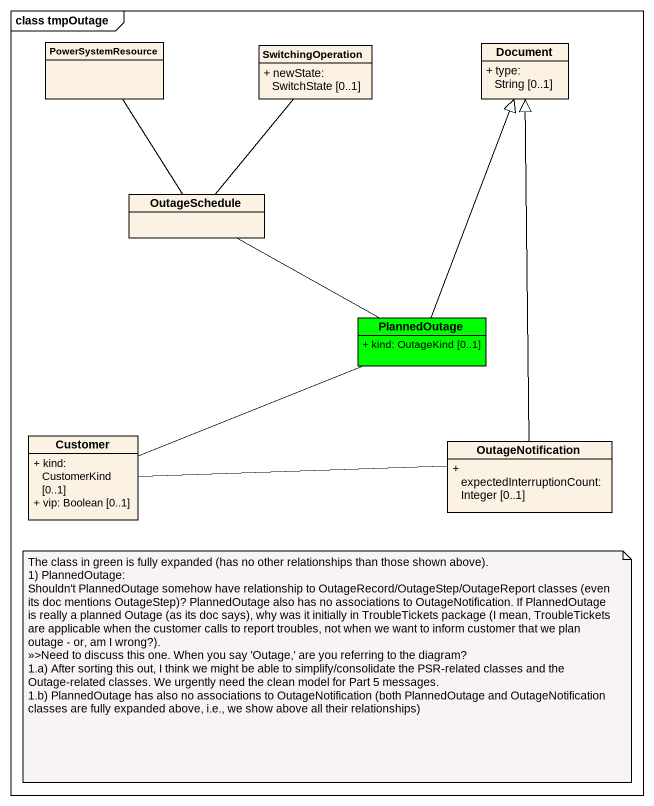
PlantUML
@startuml
mainframe class tmpOutage
hide circle
hide empty members
skinparam classAttributeIconSize 0
class PowerSystemResource
class SwitchingOperation {
  + newState: SwitchState [0..1]
}
class Document {
  + type: String [0..1]
}
class OutageSchedule
class PlannedOutage #00FF00 {
  + kind: OutageKind [0..1]
}
class Customer {
  + kind: CustomerKind [0..1]
  + vip: Boolean [0..1]
}
class OutageNotification {
  + expectedInterruptionCount: Integer [0..1]
}
SwitchingOperation -- OutageSchedule
OutageSchedule -up- PowerSystemResource
PlannedOutage -up-|> Document
PlannedOutage -left- OutageSchedule
Customer -right- PlannedOutage
Customer -right- OutageNotification
OutageNotification -up-|> Document
note as N1
  The class in green is fully expanded (has no other relationships than those shown above).
  1) PlannedOutage:
  Shouldn't PlannedOutage somehow have relationship to OutageRecord/OutageStep/OutageReport classes (even its doc mentions OutageStep)? PlannedOutage also has no associations to OutageNotification. If PlannedOutage is really a planned Outage (as its doc says), why was it initially in TroubleTickets package (I mean, TroubleTickets are applicable when the customer calls to report troubles, not when we want to inform customer that we plan outage - or, am I wrong?).
  >>>Need to discuss this one. When you say 'Outage,' are you referring to the diagram?
  1.a) After sorting this out, I think we might be able to simplify/consolidate the PSR-related classes and the Outage-related classes. We urgently need the clean model for Part 5 messages.
  1.b) PlannedOutage has also no associations to OutageNotification (both PlannedOutage and OutageNotification classes are fully expanded above, i.e., we show above all their relationships)
end note
@enduml
